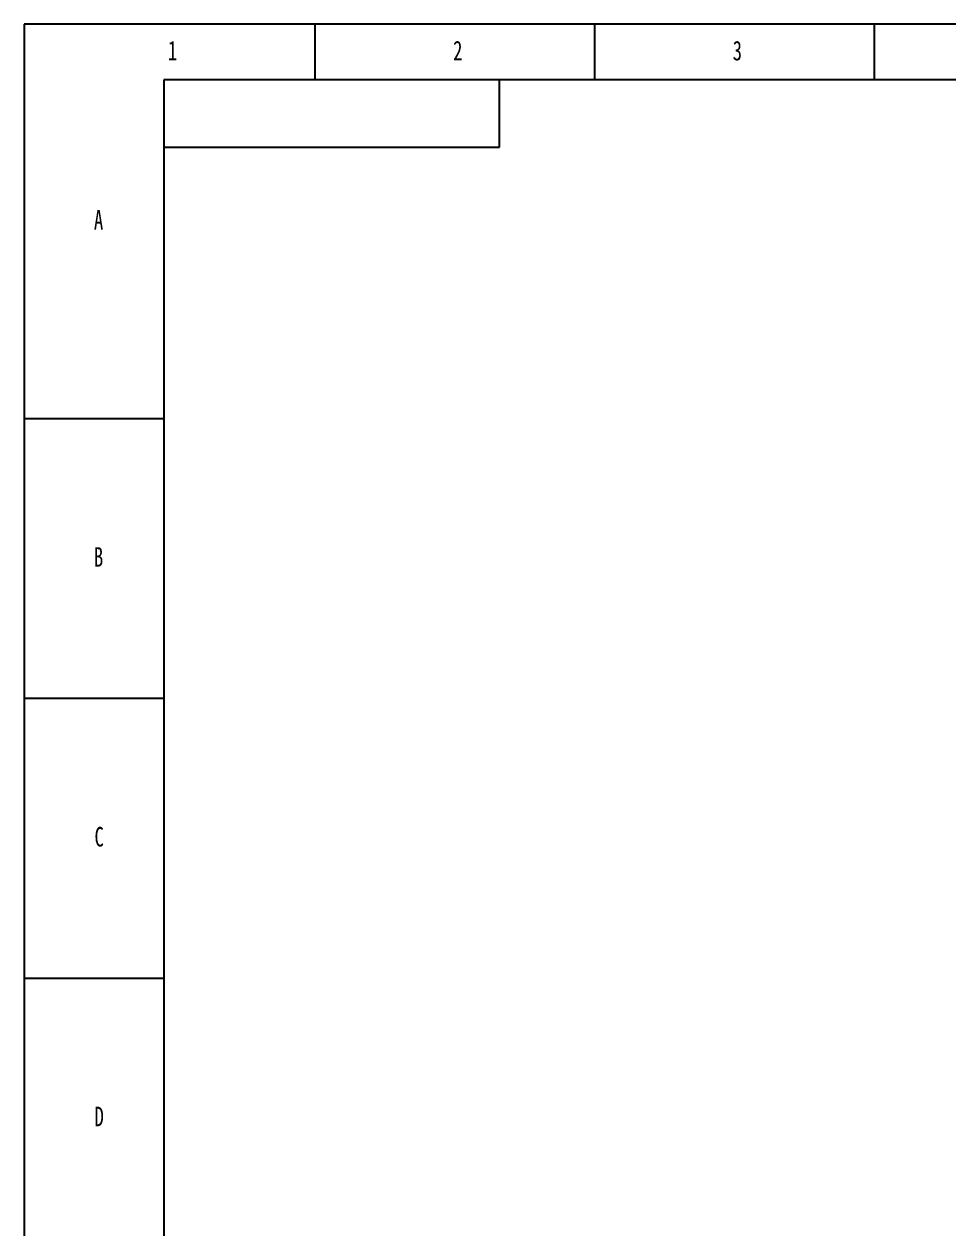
# Model space of a CAD drawing. Header units: millimetres. Extents: x 0 to 1189, y -23 to 841.
# Drawn here: x 0 to 165.4, y 625.7 to 841 of the extents above; entities that cross this region are included whole.
import ezdxf

# ---------------------------------------------------------------- set-up
doc = ezdxf.new("R2010")
doc.units = ezdxf.units.MM
doc.layers.add('10', color=7, linetype='Continuous')
doc.layers.add('5', color=7, linetype='Continuous')
doc.styles.add('SLDTEXTSTYLE5', font='TXT', dxfattribs={"width": 0.7})

msp = doc.modelspace()

# ---------------------------------------------------------------- linework, layer by layer
at = {"layer": '5', "color": 7}
for p, q in [((1189, 841), (0, 841)), ((0, 841), (0, 0))]:
    msp.add_line(p, q, dxfattribs=at)
at = {"layer": '5'}
for p, q in [((52, 841), (52, 831.0501)), ((102, 841), (102, 831.0501)), ((152, 841), (152, 831.0501)), ((0, 770.5), (25, 770.5)), ((0, 720.5), (25, 720.5)), ((0, 670.5), (25, 670.5))]:
    msp.add_line(p, q, dxfattribs=at)
at = {"layer": '5', "color": 7, "lineweight": 25}
for p, q in [((1179, 831.0501), (25, 831.0501)), ((25, 831.0501), (25, 10)), ((85, 819), (85, 831)), ((25, 819), (85, 819))]:
    msp.add_line(p, q, dxfattribs=at)

# ---------------------------------------------------------------- texts
at = {"layer": '10', "char_height": 3.5, "attachment_point": 2, "style": 'SLDTEXTSTYLE5'}
for s, insert in [('1', (26.5444, 838.0095)), ('2', (77.5444, 838.0095)), ('3', (127.5444, 838.0095)), ('A', (13.3203, 807.7595)), ('B', (13.3203, 747.5095)), ('C', (13.4273, 697.5095)), ('D', (13.4297, 647.5095))]:
    msp.add_mtext(s, dxfattribs=dict(at, insert=insert))

doc.saveas('drawing.dxf')
